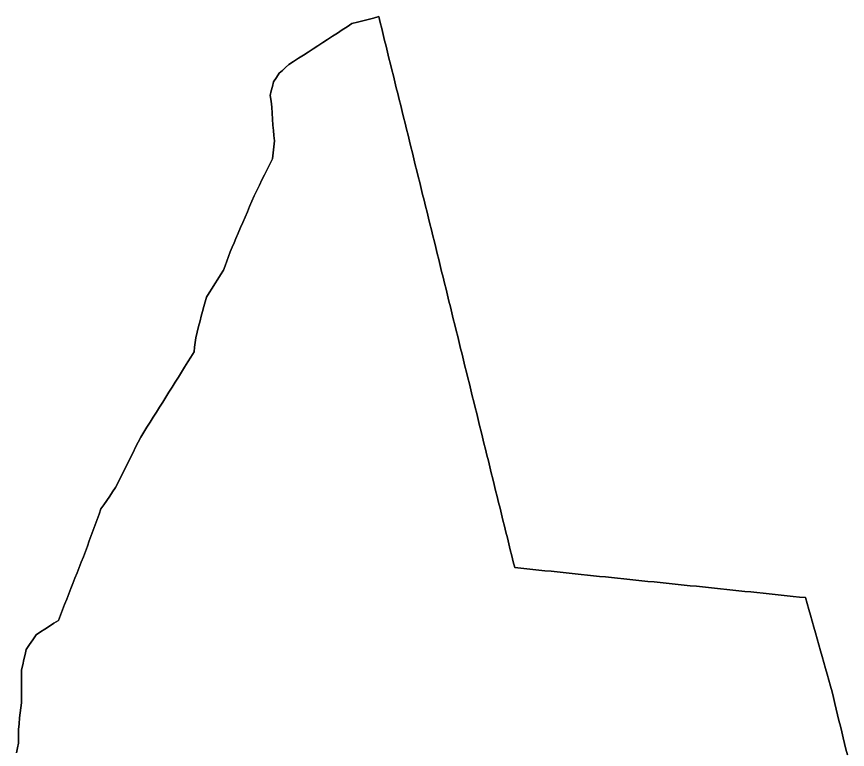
# Model space of a CAD drawing. Header units: inches. Extents: x 130170 to 284068, y 377793 to 804530.
# Drawn here: x 174828 to 176180, y 651862 to 653054 of the extents above; entities that cross this region are included whole.
import ezdxf

# ---------------------------------------------------------------- set-up
doc = ezdxf.new("R2010")
doc.units = ezdxf.units.IN
doc.header["$MEASUREMENT"] = 0
doc.layers.add('muni_il', color=7, linetype='Continuous')

msp = doc.modelspace()

# ---------------------------------------------------------------- linework, layer by layer
at = {"layer": 'muni_il'}
for points in [[(176179.8, 651853), (176177.5, 651862.3), (176175.2, 651871.6), (176173, 651880.9), (176170.7, 651890.2), (176168.4, 651899.5), (176166.1, 651908.8), (176163.9, 651918.1), (176161.6, 651927.4), (176159.3, 651936.7), (176157, 651946), (176154.8, 651955.3), (176152.1, 651964.9), (176149.4, 651974.5), (176146.7, 651984), (176144, 651993.6), (176141.3, 652003.2), (176138.6, 652012.8), (176135.9, 652022.4), (176133.2, 652032), (176130.5, 652041.6), (176127.8, 652051.2), (176125.1, 652060.8), (176122.4, 652070.4), (176119.7, 652080), (176117, 652089.5), (176114.3, 652099.1), (176111.5, 652108.7), (176101.7, 652109.7), (176091.8, 652110.8), (176082, 652111.8), (176072.1, 652112.8), (176062.3, 652113.8), (176052.4, 652114.8), (176042.5, 652115.9), (176032.7, 652116.9), (176022.8, 652117.9), (176013, 652118.9), (176003.1, 652119.9), (175993.3, 652120.9), (175983.4, 652122), (175973.5, 652123), (175963.7, 652124), (175953.8, 652125), (175944, 652126), (175934.1, 652127.1), (175924.2, 652128.1), (175914.4, 652129.1), (175904.5, 652130.1), (175894.7, 652131.1), (175884.8, 652132.1), (175875, 652133.2), (175865.1, 652134.2), (175855.2, 652135.2), (175845.4, 652136.2), (175835.5, 652137.2), (175825.7, 652138.3), (175815.8, 652139.3), (175805.9, 652140.3), (175796.1, 652141.3), (175786.2, 652142.3), (175776.4, 652143.3), (175766.5, 652144.4), (175756.7, 652145.4), (175746.8, 652146.4), (175736.9, 652147.4), (175727.1, 652148.4), (175717.2, 652149.5), (175707.4, 652150.5), (175697.5, 652151.5), (175687.6, 652152.5), (175677.8, 652153.5), (175667.9, 652154.5), (175658.1, 652155.6), (175648.2, 652156.6), (175638.4, 652157.6), (175636, 652167.2), (175633.6, 652176.9), (175631.2, 652186.5), (175628.8, 652196.1), (175626.5, 652205.8), (175624.1, 652215.4), (175621.7, 652225.1), (175619.3, 652234.7), (175617, 652244.3), (175614.6, 652254), (175612.2, 652263.6), (175609.8, 652273.2), (175607.4, 652282.9), (175605.1, 652292.5), (175602.7, 652302.1), (175600.3, 652311.8), (175597.9, 652321.4), (175595.5, 652331.1), (175593.2, 652340.7), (175590.8, 652350.3), (175588.4, 652360), (175586, 652369.6), (175583.7, 652379.2), (175581.3, 652388.9), (175578.9, 652398.5), (175576.5, 652408.1), (175574.1, 652417.8), (175571.8, 652427.4), (175569.4, 652437.1), (175567, 652446.7), (175564.6, 652456.3), (175562.3, 652466), (175559.9, 652475.6), (175557.5, 652485.2), (175555.1, 652494.9), (175552.7, 652504.5), (175550.4, 652514.1), (175548, 652523.8), (175545.6, 652533.4), (175543.2, 652543.1), (175543.2, 652543.1), (175540.9, 652552.7), (175538.5, 652562.3), (175536.1, 652572), (175533.7, 652581.6), (175531.3, 652591.2), (175529, 652600.9), (175526.6, 652610.5), (175524.2, 652620.1), (175521.8, 652629.8), (175519.4, 652639.4), (175517.1, 652649.1), (175514.7, 652658.7), (175512.3, 652668.3), (175509.9, 652678), (175507.6, 652687.6), (175505.2, 652697.2), (175502.8, 652706.9), (175500.4, 652716.5), (175498, 652726.1), (175495.7, 652735.8), (175493.3, 652745.4), (175490.9, 652755.1), (175488.5, 652764.7), (175486.2, 652774.3), (175483.8, 652784), (175481.4, 652793.6), (175479, 652803.2), (175476.6, 652812.9), (175474.3, 652822.5), (175471.9, 652832.1), (175469.5, 652841.8), (175467.1, 652851.4), (175464.8, 652861), (175462.4, 652870.7), (175460, 652880.3), (175457.6, 652890), (175455.2, 652899.6), (175452.9, 652909.2), (175450.5, 652918.9), (175448.1, 652928.5), (175445.7, 652938.1), (175443.4, 652947.8), (175441, 652957.4), (175438.6, 652967), (175436.2, 652976.7), (175433.8, 652986.3), (175431.5, 652996), (175429.1, 653005.6), (175426.7, 653015.2), (175424.3, 653024.9), (175421.9, 653034.5), (175419.6, 653044.1), (175417.2, 653053.8), (175408.5, 653051.5), (175399.7, 653049.3), (175391, 653047), (175382.3, 653044.8), (175373.5, 653042.5), (175365.6, 653037.4), (175357.7, 653032.2), (175349.8, 653027.1), (175341.9, 653021.9), (175334, 653016.8), (175326.1, 653011.7), (175318.2, 653006.5), (175310.3, 653001.4), (175302.4, 652996.2), (175294.5, 652991.1), (175286.5, 652986), (175278.6, 652980.8), (175270.7, 652975.7), (175265.6, 652971), (175260.4, 652966.3), (175255.2, 652961.6), (175250.7, 652954.6), (175246.1, 652947.5), (175244.2, 652940.3), (175242.3, 652933), (175240.5, 652925.7), (175241.9, 652916.2), (175243.3, 652906.7), (175243.7, 652896.9), (175244.2, 652887), (175244.7, 652877.2), (175245.6, 652868.7), (175246.6, 652860.3), (175247.5, 652851.8), (175246.3, 652842), (175245.1, 652832.1), (175244, 652822.3), (175239.8, 652813.7), (175235.5, 652805.2), (175231.3, 652796.6), (175227.1, 652788.1), (175222.9, 652779.6), (175218.6, 652771), (175214.4, 652762.5), (175210.7, 652753.8), (175207, 652745.1), (175203.3, 652736.5), (175199.6, 652727.8), (175195.9, 652719.1), (175192.1, 652710.5), (175188.4, 652701.8), (175184.7, 652693.1), (175181.7, 652685.9), (175178.6, 652678.6), (175175.6, 652671.3), (175172.8, 652663.7), (175169.9, 652656.2), (175167.1, 652648.6), (175164.3, 652641.1), (175159.7, 652633.8), (175155.2, 652626.5), (175150.6, 652619.2), (175146, 652612), (175141.4, 652604.7), (175136.8, 652597.4), (175134.7, 652589.7), (175132.6, 652582), (175130.5, 652574.2), (175128.4, 652566.5), (175126.3, 652558.7), (175123.9, 652549.6), (175121.6, 652540.4), (175119.2, 652531.3), (175118.3, 652523.6), (175117.4, 652515.9), (175116.5, 652508.3), (175111.4, 652500.1), (175106.3, 652492), (175101.2, 652483.8), (175096.1, 652475.6), (175091, 652467.5), (175085.9, 652459.3), (175080.8, 652451.2), (175075.7, 652443), (175070.6, 652434.8), (175065.5, 652426.7), (175060.4, 652418.5), (175055.2, 652410.4), (175050.1, 652402.2), (175045, 652394), (175039.9, 652385.9), (175034.8, 652377.7), (175029.7, 652369.6), (175025.6, 652361.4), (175021.5, 652353.2), (175017.4, 652345), (175013.3, 652336.8), (175009.2, 652328.6), (175005.1, 652320.4), (175001, 652312.2), (174996.9, 652304), (174992.8, 652295.8), (174988.7, 652287.6), (174984, 652280.7), (174979.3, 652273.7), (174974.5, 652266.8), (174969.8, 652259.9), (174965.1, 652252.9), (174961.9, 652244.3), (174958.8, 652235.6), (174955.6, 652226.9), (174952.4, 652218.3), (174949.3, 652209.6), (174946.1, 652200.9), (174943, 652192.3), (174939.8, 652183.6), (174936.4, 652175), (174933, 652166.4), (174929.6, 652157.8), (174926.2, 652149.2), (174922.8, 652140.5), (174919.4, 652131.9), (174916.1, 652123.3), (174912.7, 652114.7), (174909.3, 652106.1), (174905.9, 652097.5), (174902.5, 652088.9), (174899.1, 652080.3), (174895.7, 652071.7), (174888.4, 652067), (174881.2, 652062.2), (174873.9, 652057.5), (174866.6, 652052.8), (174859.4, 652048), (174854.1, 652040.2), (174848.9, 652032.3), (174843.6, 652024.4), (174841.6, 652016.1), (174839.7, 652007.8), (174837.7, 651999.6), (174835.7, 651991.3), (174835.7, 651982.4), (174835.7, 651973.4), (174835.7, 651964.5), (174835.7, 651955.6), (174835.7, 651946.6), (174835.7, 651937.7), (174834.7, 651929.5), (174833.6, 651921.3), (174832.5, 651913), (174831.7, 651903.6), (174831, 651894.1), (174831, 651886.8), (174831, 651879.4), (174831, 651872.1), (174829.4, 651864.2), (174827.8, 651856.3)], [(174827.8, 651856.3), (174829.4, 651864.2), (174831, 651872.1), (174831, 651879.4), (174831, 651886.8), (174831, 651894.1), (174831.7, 651903.6), (174832.5, 651913), (174833.6, 651921.3), (174834.7, 651929.5), (174835.7, 651937.7), (174835.7, 651946.6), (174835.7, 651955.6), (174835.7, 651964.5), (174835.7, 651973.4), (174835.7, 651982.4), (174835.7, 651991.3), (174837.7, 651999.6), (174839.7, 652007.8), (174841.6, 652016.1), (174843.6, 652024.4), (174848.9, 652032.3), (174854.1, 652040.2), (174859.4, 652048), (174866.6, 652052.8), (174873.9, 652057.5), (174881.2, 652062.2), (174888.4, 652067), (174895.7, 652071.7), (174899.1, 652080.3), (174902.5, 652088.9), (174905.9, 652097.5), (174909.3, 652106.1), (174912.7, 652114.7), (174916.1, 652123.3), (174919.4, 652131.9), (174922.8, 652140.5), (174926.2, 652149.2), (174929.6, 652157.8), (174933, 652166.4), (174936.4, 652175), (174939.8, 652183.6), (174943, 652192.3), (174946.1, 652200.9), (174949.3, 652209.6), (174952.4, 652218.3), (174955.6, 652226.9), (174958.8, 652235.6), (174961.9, 652244.3), (174965.1, 652252.9), (174969.8, 652259.9), (174974.5, 652266.8), (174979.3, 652273.7), (174984, 652280.7), (174988.7, 652287.6), (174992.8, 652295.8), (174996.9, 652304), (175001, 652312.2), (175005.1, 652320.4), (175009.2, 652328.6), (175013.3, 652336.8), (175017.4, 652345), (175021.5, 652353.2), (175025.6, 652361.4), (175029.7, 652369.6), (175034.8, 652377.7), (175039.9, 652385.9), (175045, 652394), (175050.1, 652402.2), (175055.2, 652410.4), (175060.4, 652418.5), (175065.5, 652426.7), (175070.6, 652434.8), (175075.7, 652443), (175080.8, 652451.2), (175085.9, 652459.3), (175091, 652467.5), (175096.1, 652475.6), (175101.2, 652483.8), (175106.3, 652492), (175111.4, 652500.1), (175116.5, 652508.3), (175117.4, 652515.9), (175118.3, 652523.6), (175119.2, 652531.3), (175121.6, 652540.4), (175123.9, 652549.6), (175126.3, 652558.7), (175128.4, 652566.5), (175130.5, 652574.2), (175132.6, 652582), (175134.7, 652589.7), (175136.8, 652597.4), (175141.4, 652604.7), (175146, 652612), (175150.6, 652619.2), (175155.2, 652626.5), (175159.7, 652633.8), (175164.3, 652641.1), (175167.1, 652648.6), (175169.9, 652656.2), (175172.8, 652663.7), (175175.6, 652671.3), (175178.6, 652678.6), (175181.7, 652685.9), (175184.7, 652693.1), (175188.4, 652701.8), (175192.1, 652710.5), (175195.9, 652719.1), (175199.6, 652727.8), (175203.3, 652736.5), (175207, 652745.1), (175210.7, 652753.8), (175214.4, 652762.5), (175218.6, 652771), (175222.9, 652779.6), (175227.1, 652788.1), (175231.3, 652796.6), (175235.5, 652805.2), (175239.8, 652813.7), (175244, 652822.3), (175245.1, 652832.1), (175246.3, 652842), (175247.5, 652851.8), (175246.6, 652860.3), (175245.6, 652868.7), (175244.7, 652877.2), (175244.2, 652887), (175243.7, 652896.9), (175243.3, 652906.7), (175241.9, 652916.2), (175240.5, 652925.7), (175242.3, 652933), (175244.2, 652940.3), (175246.1, 652947.5), (175250.7, 652954.6), (175255.2, 652961.6), (175260.4, 652966.3), (175265.6, 652971), (175270.7, 652975.7), (175278.6, 652980.8), (175286.5, 652986), (175294.5, 652991.1), (175302.4, 652996.2), (175310.3, 653001.4), (175318.2, 653006.5), (175326.1, 653011.7), (175334, 653016.8), (175341.9, 653021.9), (175349.8, 653027.1), (175357.7, 653032.2), (175365.6, 653037.4), (175373.5, 653042.5), (175382.3, 653044.8), (175391, 653047), (175399.7, 653049.3), (175408.5, 653051.5), (175417.2, 653053.8), (175419.6, 653044.1), (175421.9, 653034.5), (175424.3, 653024.9), (175426.7, 653015.2), (175429.1, 653005.6), (175431.5, 652996), (175433.8, 652986.3), (175436.2, 652976.7), (175438.6, 652967), (175441, 652957.4), (175443.4, 652947.8), (175445.7, 652938.1), (175448.1, 652928.5), (175450.5, 652918.9), (175452.9, 652909.2), (175455.2, 652899.6), (175457.6, 652890), (175460, 652880.3), (175462.4, 652870.7), (175464.8, 652861), (175467.1, 652851.4), (175469.5, 652841.8), (175471.9, 652832.1), (175474.3, 652822.5), (175476.6, 652812.9), (175479, 652803.2), (175481.4, 652793.6), (175483.8, 652784), (175486.2, 652774.3), (175488.5, 652764.7), (175490.9, 652755.1), (175493.3, 652745.4), (175495.7, 652735.8), (175498, 652726.1), (175500.4, 652716.5), (175502.8, 652706.9), (175505.2, 652697.2), (175507.6, 652687.6), (175509.9, 652678), (175512.3, 652668.3), (175514.7, 652658.7), (175517.1, 652649.1), (175519.4, 652639.4), (175521.8, 652629.8), (175524.2, 652620.1), (175526.6, 652610.5), (175529, 652600.9), (175531.3, 652591.2), (175533.7, 652581.6), (175536.1, 652572), (175538.5, 652562.3), (175540.9, 652552.7), (175543.2, 652543.1), (175543.2, 652543.1), (175545.6, 652533.4), (175548, 652523.8), (175550.4, 652514.1), (175552.7, 652504.5), (175555.1, 652494.9), (175557.5, 652485.2), (175559.9, 652475.6), (175562.3, 652466), (175564.6, 652456.3), (175567, 652446.7), (175569.4, 652437.1), (175571.8, 652427.4), (175574.1, 652417.8), (175576.5, 652408.1), (175578.9, 652398.5), (175581.3, 652388.9), (175583.7, 652379.2), (175586, 652369.6), (175588.4, 652360), (175590.8, 652350.3), (175593.2, 652340.7), (175595.5, 652331.1), (175597.9, 652321.4), (175600.3, 652311.8), (175602.7, 652302.1), (175605.1, 652292.5), (175607.4, 652282.9), (175609.8, 652273.2), (175612.2, 652263.6), (175614.6, 652254), (175617, 652244.3), (175619.3, 652234.7), (175621.7, 652225.1), (175624.1, 652215.4), (175626.5, 652205.8), (175628.8, 652196.1), (175631.2, 652186.5), (175633.6, 652176.9), (175636, 652167.2), (175638.4, 652157.6), (175648.2, 652156.6), (175658.1, 652155.6), (175667.9, 652154.5), (175677.8, 652153.5), (175687.6, 652152.5), (175697.5, 652151.5), (175707.4, 652150.5), (175717.2, 652149.5), (175727.1, 652148.4), (175736.9, 652147.4), (175746.8, 652146.4), (175756.7, 652145.4), (175766.5, 652144.4), (175776.4, 652143.3), (175786.2, 652142.3), (175796.1, 652141.3), (175805.9, 652140.3), (175815.8, 652139.3), (175825.7, 652138.3), (175835.5, 652137.2), (175845.4, 652136.2), (175855.2, 652135.2), (175865.1, 652134.2), (175875, 652133.2), (175884.8, 652132.1), (175894.7, 652131.1), (175904.5, 652130.1), (175914.4, 652129.1), (175924.2, 652128.1), (175934.1, 652127.1), (175944, 652126), (175953.8, 652125), (175963.7, 652124), (175973.5, 652123), (175983.4, 652122), (175993.3, 652120.9), (176003.1, 652119.9), (176013, 652118.9), (176022.8, 652117.9), (176032.7, 652116.9), (176042.5, 652115.9), (176052.4, 652114.8), (176062.3, 652113.8), (176072.1, 652112.8), (176082, 652111.8), (176091.8, 652110.8), (176101.7, 652109.7), (176111.5, 652108.7), (176114.3, 652099.1), (176117, 652089.5), (176119.7, 652080), (176122.4, 652070.4), (176125.1, 652060.8), (176127.8, 652051.2), (176130.5, 652041.6), (176133.2, 652032), (176135.9, 652022.4), (176138.6, 652012.8), (176141.3, 652003.2), (176144, 651993.6), (176146.7, 651984), (176149.4, 651974.5), (176152.1, 651964.9), (176154.8, 651955.3), (176157, 651946), (176159.3, 651936.7), (176161.6, 651927.4), (176163.9, 651918.1), (176166.1, 651908.8), (176168.4, 651899.5), (176170.7, 651890.2), (176173, 651880.9), (176175.2, 651871.6), (176177.5, 651862.3), (176179.8, 651853)]]:
    msp.add_lwpolyline(points, dxfattribs=at)

doc.saveas('drawing.dxf')
